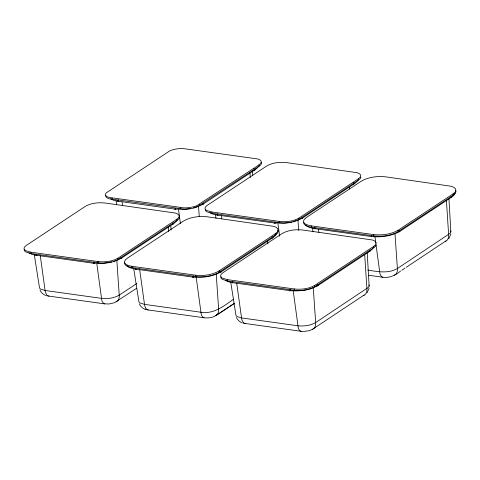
<?xml version="1.0" encoding="UTF-8"?>
<svg xmlns="http://www.w3.org/2000/svg" width="480" height="480" viewBox="0 0 480 480"><rect width="100%" height="100%" fill="white"/><g stroke="black" fill="none" stroke-linecap="round" stroke-linejoin="round"><path stroke-width="0.72" d="M369.114 288.108L367.08 292.818M450.834 234.048L448.806 238.764M360.894 177.222L360.306 178.542L358.59 180.042L299.106 219.39C293.184 222.816 286.026 223.434 279.336 222.714L212.052 213.324L206.772 211.776L205.518 210.672L205.17 209.418M179.334 217.68L178.716 219.03L176.982 220.542L118.128 259.476C112.134 262.944 104.898 263.604 98.13 262.884L31.014 253.512L25.728 251.946L24.474 250.824L24.138 249.546M376.296 244.734L375.618 246.144L373.812 247.71L314.898 286.674C308.754 290.244 301.332 291.012 294.366 290.274L227.646 280.962L222.33 279.36L221.076 278.19L220.782 276.858M176.568 220.554L176.028 221.604L173.676 223.626L121.8 257.94L118.29 259.8L113.718 261.42M258.288 166.494L257.754 167.55L255.402 169.572L203.52 203.886L200.016 205.74L193.494 207.816M276.504 233.37L275.43 235.482L273.078 237.504L221.202 271.818C212.574 276.714 202.236 277.998 192.474 277.05L135.216 269.058L131.268 268.2L128.256 266.856L126.942 265.566M357.69 180.372L357.15 181.428L354.798 183.444L302.922 217.764L299.412 219.618L292.896 221.694M373.002 247.974L372.462 249.03L370.11 251.046L318.234 285.366C309.606 290.262 299.268 291.546 289.506 290.598L232.248 282.606L228.306 281.748L225.288 280.404M367.224 252.972L369.144 286.05L368.514 287.292L315.666 322.56C310.356 325.662 303.936 326.418 297.894 325.782L241.542 317.916L237.024 316.524L235.986 315.504L230.76 282.264M454.992 193.392L454.188 194.976L451.836 196.992L399.954 231.306C391.332 236.208 380.988 237.492 371.226 236.538L313.974 228.546L310.026 227.694L307.008 226.35L305.694 225.06M448.95 198.918L450.864 231.996L450.234 233.238L397.392 268.506C388.41 273.876 377.418 271.632 367.752 270.072M175.23 208.212L174.876 209.34L175.728 209.37M274.626 222.09L274.278 223.218L275.544 223.05M371.664 235.632L371.226 236.538L371.796 236.892M36.354 254.286L35.91 255.402L36.93 255.456M135.756 268.164L135.312 269.28L136.332 269.334M232.788 281.712L232.248 282.606L232.926 282.972M93.84 261.846L93.156 263.394L94.422 263.226M193.236 275.724L192.558 277.272L193.824 277.104M290.274 289.266L289.59 290.814L290.856 290.646M118.482 199.824L117.534 201.126L118.65 201.402M217.884 213.696L216.936 215.004L218.052 215.28M314.916 227.244L314.07 228.768L315.588 228.636M196.152 277.056L201.204 314.172L201.774 315.798L203.424 317.664C209.334 318.63 219.762 317.112 218.634 309.018L216.222 274.164M358.452 178.734L360.162 177.234L360.75 175.914L360.408 174.66L359.148 173.556L357.066 172.686L286.59 162.618C279.894 161.898 272.736 162.516 266.814 165.942L207.33 205.29L205.62 206.79L205.026 208.11L205.374 209.364L206.634 210.468L211.914 212.016L279.192 221.406C285.888 222.126 293.046 221.508 298.968 218.082L358.452 178.734L358.59 180.042M176.844 219.234L178.578 217.722L179.196 216.372L178.866 215.088L177.606 213.966L175.506 213.078L105.21 203.034C98.436 202.314 91.2 202.974 85.212 206.442L26.352 245.376L24.618 246.888L24 248.238L24.33 249.516L25.59 250.638L30.87 252.204L97.986 261.57C104.76 262.296 111.996 261.63 117.984 258.168L176.844 219.234L176.982 220.542M258.942 164.928L260.652 163.44A13.392 4.818 -6.1 0 0 257.802 158.976L182.916 148.524A13.392 4.818 -6.1 0 0 169.908 150.774L106.14 192.954A13.392 4.818 -6.1 0 0 108.996 197.418L183.876 207.87A13.392 4.818 -6.1 0 0 196.89 205.62L258.942 164.928L259.08 166.242L197.028 206.928A13.392 4.818 -6.1 0 1 184.014 209.184L109.134 198.726A13.392 4.818 -6.1 0 1 105.666 195.564M259.08 166.242L260.796 164.754A13.392 4.818 -6.1 0 0 261.108 162.216M373.668 246.396L375.474 244.836L376.152 243.426L375.858 242.088L374.604 240.924L372.486 240L302.568 230.004C295.602 229.266 288.18 230.034 282.036 233.604L223.122 272.574L221.316 274.134L220.638 275.544L220.938 276.882L222.186 278.046L227.508 279.654L294.222 288.966C301.188 289.704 308.61 288.936 314.76 285.366L373.668 246.396L373.812 247.71M452.994 193.926L455.028 192.174L455.862 190.452L455.508 188.826L453.996 187.404L451.422 186.282L385.71 176.844C377.454 176.01 368.664 176.958 361.362 181.134L306.372 217.506L304.344 219.264L303.51 220.986L303.858 222.612L305.37 224.034L307.944 225.15L311.52 225.918L373.656 234.594C381.918 235.428 390.702 234.474 398.004 230.298L452.994 193.926L453.138 195.234L398.148 231.612C390.84 235.788 382.056 236.736 373.794 235.902L311.658 227.226L308.088 226.458L305.514 225.342L304.002 223.92L303.648 222.294M453.138 195.234L455.166 193.482L456 191.76L455.766 190.68M293.28 291.336L298.236 327.72L298.806 329.34L300.462 331.212L303.534 331.476L309.288 330.72L312.636 329.232L364.302 294.906M406.152 267.378L446.022 240.846M275.13 233.85L277.194 232.086L278.07 230.418L277.83 228.846L276.48 227.478L274.128 226.404L206.82 216.738C198.882 215.928 190.47 217.002 183.492 221.058L127.47 258.114L125.406 259.872L124.53 261.546L124.77 263.118L126.114 264.486L128.472 265.56L131.886 266.304L195.774 275.226C203.718 276.036 212.124 274.962 219.102 270.906L275.13 233.85L275.268 235.158L219.246 272.214C212.268 276.27 203.856 277.344 195.918 276.534L132.024 267.612L128.61 266.868L126.252 265.794L124.908 264.426L124.668 262.854M275.268 235.158L277.332 233.4L278.208 231.726L277.968 230.154M136.734 283.566L119.232 295.14C113.922 298.242 107.502 298.992 101.46 298.356L45.102 290.49L40.59 289.098L39.552 288.078L34.326 254.844M96.846 263.91L101.802 300.3L102.372 301.92L104.028 303.792L109.044 303.99L114.462 302.73L136.68 288.264M233.634 299.094C224.124 306 213.456 314.424 200.862 312.234L144.504 304.368L139.992 302.976L138.948 301.956L133.728 268.716M215.604 315.684L233.598 303.78M216.498 315.312L234.528 303.384M376.086 245.34L379.956 273.666L380.526 275.286L382.182 277.158C388.968 278.532 395.472 275.34 400.566 271.068M401.808 270.252L404.91 268.2M445.248 241.518C448.014 240.57 448.908 237.252 448.638 234.606L446.406 200.418M363.522 295.572C366.288 294.624 367.188 291.306 366.918 288.666L364.68 254.472M116.202 301.806C118.872 300.918 119.466 297.612 119.232 295.14L116.826 260.286M394.356 275.178C397.032 274.284 397.626 270.978 397.392 268.506L394.98 233.658M312.636 329.232C315.306 328.338 315.9 325.032 315.666 322.56L313.26 287.712M369.348 251.682L370.11 251.046L369.216 250.422M111.774 261.876L103.098 263.346L93.072 263.172L35.814 255.18L31.872 254.322L28.854 252.978M290.304 222.3L291.6 221.994M254.058 170.304L255.402 169.572L253.89 168.72M172.338 224.358L173.61 223.878L172.782 223.002M450.492 197.724L451.764 197.244L450.936 196.368M271.74 238.236L273.006 237.756L272.178 236.874M190.254 208.572L184.818 209.292L174.792 209.118L117.534 201.126L113.592 200.268L110.574 198.924M289.656 222.45L284.22 223.164L274.194 222.996L216.936 215.004L212.994 214.146L209.976 212.802M202.302 204.534L203.46 204.132L202.698 203.214M301.704 218.412L302.862 218.01L302.094 217.086M398.736 231.96L399.894 231.558L399.132 230.634M352.776 184.206L354.732 183.702L353.292 182.598M368.094 251.808L368.772 251.778M119.964 258.582L121.74 258.186L120.972 257.268M219.36 272.454L221.136 272.064L219.816 270.882M316.398 286.002L318.174 285.612L317.406 284.688M104.7 303.876L48.06 295.98L47.004 295.272L45.474 292.434L45.102 290.49L40.212 255.288M204.096 317.754L147.462 309.852L146.406 309.15L144.876 306.312L144.504 304.368L139.608 269.16M301.134 331.296L244.494 323.4L243.438 322.698L241.908 319.86L241.542 317.916L236.748 283.44M368.892 275.292L382.854 277.242M243.276 323.064L245.292 323.502M148.26 309.954L145.146 309.03M46.842 295.644L48.858 296.082M242.304 322.926C239.712 322.002 237.516 320.04 236.448 317.49M145.266 309.378C142.674 308.46 140.478 306.492 139.41 303.942M45.87 295.5C43.278 294.582 41.082 292.614 40.008 290.07M450.654 230.826L450.864 231.996M368.928 284.88L369.144 286.05M312.486 228.21L313.056 231.852M215.448 214.662L216.018 218.31M116.052 200.79L116.616 204.432M318.468 229.386L318.876 232.32M221.436 215.844L221.844 218.772M122.034 201.966L122.544 205.632M374.904 236.544L375.786 243.144M277.968 223.734L279.636 236.19M178.572 209.856L180.432 223.782M398.004 230.298L398.148 231.612M373.656 234.594L373.794 235.902M311.52 225.918L311.658 227.226M314.76 285.366L314.898 286.674M298.968 218.082L299.106 219.39M294.222 288.966L294.366 290.274M279.192 221.406L279.336 222.714M227.508 279.654L227.646 280.962M219.102 270.906L219.246 272.214M211.914 212.016L212.052 213.324M199.488 204.258L199.626 205.566M195.774 275.226L195.918 276.534M180.228 207.588L180.366 208.902M131.886 266.304L132.024 267.612M112.08 198.078L112.218 199.386M117.984 258.168L118.128 259.476M97.986 261.57L98.13 262.884M30.87 252.204L31.014 253.512M297.948 220.11L298.662 230.49M198.546 206.232L199.26 216.612M349.368 186.87L349.512 189.102M267.648 240.924L267.84 243.9M249.966 172.992L250.26 177.456M168.246 227.046L168.54 231.51M252.468 170.76L252.726 175.17M170.79 225.552L171.048 229.962"/></g></svg>
